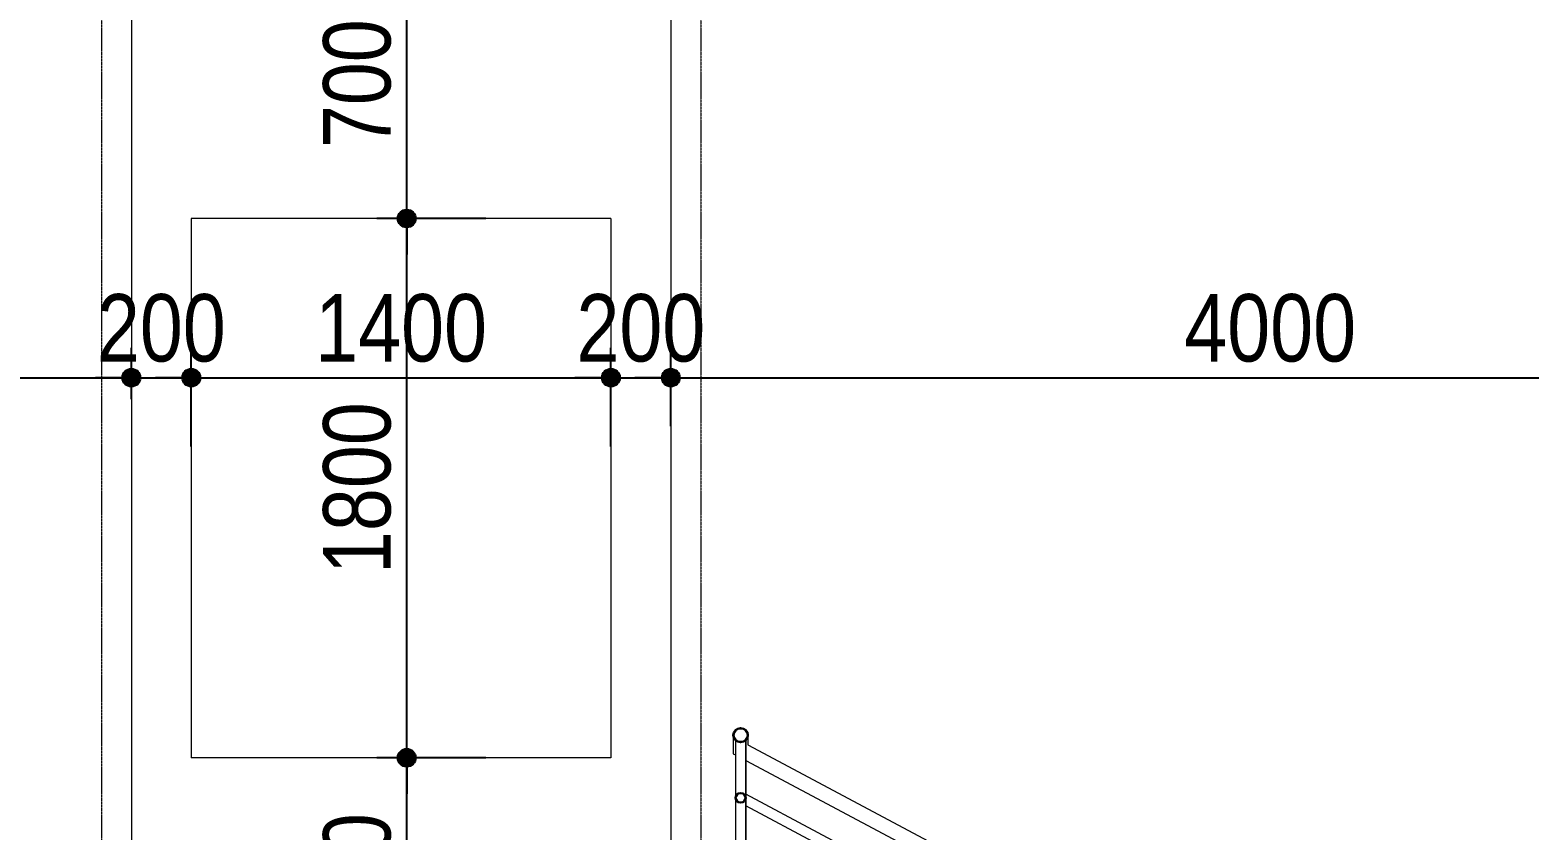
# Model space of a CAD drawing. Extents: x -79995 to 347433, y -157641 to 104789.
# Drawn here: x 81490 to 86492, y -87522 to -84851 of the extents above; entities that cross this region are included whole.
import ezdxf

# ---------------------------------------------------------------- set-up
doc = ezdxf.new("R2010")
doc.units = 0
doc.linetypes.add('ACAD_ISO10W100', pattern=[18, 12, -3, 0, -3])
doc.layers.get('DEFPOINTS').update_dxf_attribs({"linetype": 'CONTINUOUS'})
for name, color, linetype in [('DIM', 1, 'CONTINUOUS'), ('DOOR', 20, 'CONTINUOUS'), ('TUONG', 131, 'CONTINUOUS')]:
    doc.layers.add(name, color=color, linetype=linetype)
doc.layers.add('NET-THAY', color=2, linetype='CONTINUOUS', lineweight=13)
doc.layers.add('TRUC', color=24, linetype='CONTINUOUS', lineweight=0)
doc.styles.add('HEL-CONDENSE', font='')
doc.styles.get('HEL-CONDENSE').set_extended_font_data('VNI-Helve-Condense')
doc.dimstyles.new('D100', dxfattribs={"dimtxt": 225, "dimasz": 1.2, "dimexe": 100, "dimexo": 0, "dimgap": 50, "dimtad": 1, "dimdec": 0, "dimzin": 13, "dimdsep": 46, "dimtxsty": 'HEL-CONDENSE', "dimblk": 'D50', "dimcen": 0, "dimclrd": 1, "dimclre": 1, "dimclrt": 7, "dimadec": 0, "dimazin": 0, "dimtfac": 1, "dimtdec": 0, "dimtmove": 0, "dimatfit": 3, "dimldrblk": 'D50', "dimfxl": 1, "dimtolj": 1, "dimtzin": 13, "dimarcsym": 0})

# ---------------------------------------------------------------- blocks, each defined once
blk = doc.blocks.new('D50')
at = {"layer": 'DIM'}
blk.add_hatch(color=256, dxfattribs=at).paths.add_polyline_path([(25, 0, 1), (-25, 0, 1)])
blk.add_line((25, 0), (100, 0), dxfattribs=at)
blk.add_circle((0, 0), 25, dxfattribs=at)
blk = doc.blocks.new('*D1123')
at = {"layer": 'DEFPOINTS', "color": 0, "linetype": 'Continuous', "transparency": 16777216}
for p in [(77828.8, -85939.6), (81828.8, -86012), (81828.8, -86083.6)]:
    blk.add_point(p, dxfattribs=at)
at = {"layer": 'DIM', "color": 1, "linetype": 'Continuous', "lineweight": -2, "transparency": 16777216}
for p, q in [((81828.8, -86083.6), (81828.8, -85912)), ((77828.8, -85939.6), (77828.8, -86112)), ((77830, -86012), (81827.6, -86012))]:
    blk.add_line(p, q, dxfattribs=at)
at = {"layer": 'DIM', "color": 1, "linetype": 'Continuous', "lineweight": -2, "transparency": 16777216, "xscale": 1.199999999999999, "yscale": 1.199999999999999, "zscale": 1.199999999999999, "rotation": 180}
blk.add_blockref('D50', (77828.8, -86012), dxfattribs=at)
at = {"layer": 'DIM', "color": 1, "linetype": 'Continuous', "lineweight": -2, "transparency": 16777216, "xscale": 1.199999999999999, "yscale": 1.199999999999999, "zscale": 1.199999999999999}
blk.add_blockref('D50', (81828.8, -86012), dxfattribs=at)
at = {"layer": 'DIM', "color": 7, "linetype": 'Continuous', "transparency": 16777216, "insert": (79828.8, -85847.1), "char_height": 225, "attachment_point": 5, "style": 'HEL-CONDENSE'}
blk.add_mtext('\\A1;4000', dxfattribs=at)
blk = doc.blocks.new('*D1124')
at = {"layer": 'DEFPOINTS', "color": 0, "linetype": 'Continuous', "transparency": 16777216}
for p in [(82028.8, -86012), (81828.8, -86083.6), (82028.8, -86241.3)]:
    blk.add_point(p, dxfattribs=at)
at = {"layer": 'DIM', "color": 1, "linetype": 'Continuous', "lineweight": -2, "transparency": 16777216}
for p, q in [((81828.8, -86083.6), (81828.8, -85912)), ((82028.8, -86241.3), (82028.8, -85912)), ((81830, -86012), (82027.6, -86012))]:
    blk.add_line(p, q, dxfattribs=at)
at = {"layer": 'DIM', "color": 1, "linetype": 'Continuous', "lineweight": -2, "transparency": 16777216, "xscale": 1.199999999999999, "yscale": 1.199999999999999, "zscale": 1.199999999999999, "rotation": 180}
blk.add_blockref('D50', (81828.8, -86012), dxfattribs=at)
at = {"layer": 'DIM', "color": 1, "linetype": 'Continuous', "lineweight": -2, "transparency": 16777216, "xscale": 1.199999999999999, "yscale": 1.199999999999999, "zscale": 1.199999999999999}
blk.add_blockref('D50', (82028.8, -86012), dxfattribs=at)
at = {"layer": 'DIM', "color": 7, "linetype": 'Continuous', "transparency": 16777216, "insert": (81928.8, -85847.1), "char_height": 225, "attachment_point": 5, "style": 'HEL-CONDENSE'}
blk.add_mtext('\\A1;200', dxfattribs=at)
blk = doc.blocks.new('*D1125')
at = {"layer": 'DEFPOINTS', "color": 0, "linetype": 'Continuous', "transparency": 16777216}
for p in [(83428.8, -86012), (82028.8, -86241.3), (83428.8, -86241.3)]:
    blk.add_point(p, dxfattribs=at)
at = {"layer": 'DIM', "color": 1, "linetype": 'Continuous', "lineweight": -2, "transparency": 16777216}
for p, q in [((82028.8, -86241.3), (82028.8, -85912)), ((83428.8, -86241.3), (83428.8, -85912)), ((82030, -86012), (83427.6, -86012))]:
    blk.add_line(p, q, dxfattribs=at)
at = {"layer": 'DIM', "color": 1, "linetype": 'Continuous', "lineweight": -2, "transparency": 16777216, "xscale": 1.199999999999999, "yscale": 1.199999999999999, "zscale": 1.199999999999999, "rotation": 180}
blk.add_blockref('D50', (82028.8, -86012), dxfattribs=at)
at = {"layer": 'DIM', "color": 1, "linetype": 'Continuous', "lineweight": -2, "transparency": 16777216, "xscale": 1.199999999999999, "yscale": 1.199999999999999, "zscale": 1.199999999999999}
blk.add_blockref('D50', (83428.8, -86012), dxfattribs=at)
at = {"layer": 'DIM', "color": 7, "linetype": 'Continuous', "transparency": 16777216, "insert": (82728.8, -85847.1), "char_height": 225, "attachment_point": 5, "style": 'HEL-CONDENSE'}
blk.add_mtext('\\A1;1400', dxfattribs=at)
blk = doc.blocks.new('*D1126')
at = {"layer": 'DEFPOINTS', "color": 0, "linetype": 'Continuous', "transparency": 16777216}
for p in [(83628.8, -86012), (83628.8, -86174), (83428.8, -86241.3)]:
    blk.add_point(p, dxfattribs=at)
at = {"layer": 'DIM', "color": 1, "linetype": 'Continuous', "lineweight": -2, "transparency": 16777216}
for p, q in [((83428.8, -86241.3), (83428.8, -85912)), ((83628.8, -86174), (83628.8, -85912)), ((83430, -86012), (83627.6, -86012))]:
    blk.add_line(p, q, dxfattribs=at)
at = {"layer": 'DIM', "color": 1, "linetype": 'Continuous', "lineweight": -2, "transparency": 16777216, "xscale": 1.199999999999999, "yscale": 1.199999999999999, "zscale": 1.199999999999999, "rotation": 180}
blk.add_blockref('D50', (83428.8, -86012), dxfattribs=at)
at = {"layer": 'DIM', "color": 1, "linetype": 'Continuous', "lineweight": -2, "transparency": 16777216, "xscale": 1.199999999999999, "yscale": 1.199999999999999, "zscale": 1.199999999999999}
blk.add_blockref('D50', (83628.8, -86012), dxfattribs=at)
at = {"layer": 'DIM', "color": 7, "linetype": 'Continuous', "transparency": 16777216, "insert": (83528.8, -85847.1), "char_height": 225, "attachment_point": 5, "style": 'HEL-CONDENSE'}
blk.add_mtext('\\A1;200', dxfattribs=at)
blk = doc.blocks.new('*D1127')
at = {"layer": 'DEFPOINTS', "color": 0, "linetype": 'Continuous', "transparency": 16777216}
for p in [(87628.8, -86012), (83628.8, -86174), (87628.8, -86418.7)]:
    blk.add_point(p, dxfattribs=at)
at = {"layer": 'DIM', "color": 1, "linetype": 'Continuous', "lineweight": -2, "transparency": 16777216}
for p, q in [((83628.8, -86174), (83628.8, -85912)), ((87628.8, -86418.7), (87628.8, -85912)), ((83630, -86012), (87627.6, -86012))]:
    blk.add_line(p, q, dxfattribs=at)
at = {"layer": 'DIM', "color": 1, "linetype": 'Continuous', "lineweight": -2, "transparency": 16777216, "xscale": 1.199999999999999, "yscale": 1.199999999999999, "zscale": 1.199999999999999, "rotation": 180}
blk.add_blockref('D50', (83628.8, -86012), dxfattribs=at)
at = {"layer": 'DIM', "color": 1, "linetype": 'Continuous', "lineweight": -2, "transparency": 16777216, "xscale": 1.199999999999999, "yscale": 1.199999999999999, "zscale": 1.199999999999999}
blk.add_blockref('D50', (87628.8, -86012), dxfattribs=at)
at = {"layer": 'DIM', "color": 7, "linetype": 'Continuous', "transparency": 16777216, "insert": (85628.8, -85847.1), "char_height": 225, "attachment_point": 5, "style": 'HEL-CONDENSE'}
blk.add_mtext('\\A1;4000', dxfattribs=at)
blk = doc.blocks.new('*D1249')
at = {"layer": 'DEFPOINTS', "color": 0, "linetype": 'Continuous', "transparency": 16777216}
for p in [(82747.6, -87280.7), (83012, -87280.7), (83012, -88080.7)]:
    blk.add_point(p, dxfattribs=at)
at = {"layer": 'DIM', "color": 1, "linetype": 'Continuous', "lineweight": -2, "transparency": 16777216}
for p, q in [((83012, -87280.7), (82647.6, -87280.7)), ((82747.6, -88079.5), (82747.6, -87281.9)), ((83012, -88080.7), (82647.6, -88080.7))]:
    blk.add_line(p, q, dxfattribs=at)
at = {"layer": 'DIM', "color": 1, "linetype": 'Continuous', "lineweight": -2, "transparency": 16777216, "xscale": 1.199999999999999, "yscale": 1.199999999999999, "zscale": 1.199999999999999}
for p, rotation in [((82747.6, -87280.7), 90), ((82747.6, -88080.7), 270)]:
    blk.add_blockref('D50', p, dxfattribs=dict(at, rotation=rotation))
at = {"layer": 'DIM', "color": 7, "linetype": 'Continuous', "transparency": 16777216, "insert": (82582.7, -87680.7), "char_height": 225, "attachment_point": 5, "rotation": 90, "style": 'HEL-CONDENSE'}
blk.add_mtext('\\A1;800', dxfattribs=at)
blk = doc.blocks.new('*D1250')
at = {"layer": 'DEFPOINTS', "color": 0, "linetype": 'Continuous', "transparency": 16777216}
for p in [(82747.6, -85480.7), (83012, -85480.7), (83012, -87280.7)]:
    blk.add_point(p, dxfattribs=at)
at = {"layer": 'DIM', "color": 1, "linetype": 'Continuous', "lineweight": -2, "transparency": 16777216}
for p, q in [((83012, -85480.7), (82647.6, -85480.7)), ((82747.6, -87279.5), (82747.6, -85481.9)), ((83012, -87280.7), (82647.6, -87280.7))]:
    blk.add_line(p, q, dxfattribs=at)
at = {"layer": 'DIM', "color": 1, "linetype": 'Continuous', "lineweight": -2, "transparency": 16777216, "xscale": 1.199999999999999, "yscale": 1.199999999999999, "zscale": 1.199999999999999}
for p, rotation in [((82747.6, -85480.7), 90), ((82747.6, -87280.7), 270)]:
    blk.add_blockref('D50', p, dxfattribs=dict(at, rotation=rotation))
at = {"layer": 'DIM', "color": 7, "linetype": 'Continuous', "transparency": 16777216, "insert": (82582.7, -86380.7), "char_height": 225, "attachment_point": 5, "rotation": 90, "style": 'HEL-CONDENSE'}
blk.add_mtext('\\A1;1800', dxfattribs=at)
blk = doc.blocks.new('*D1312')
at = {"layer": 'DEFPOINTS', "color": 0, "linetype": 'Continuous', "transparency": 16777216}
for p in [(82747.6, -84780.7), (83006, -84780.7), (83012, -85480.7)]:
    blk.add_point(p, dxfattribs=at)
at = {"layer": 'DOOR', "color": 1, "linetype": 'Continuous', "lineweight": -2, "transparency": 16777216}
for p, q in [((83006, -84780.7), (82647.6, -84780.7)), ((82747.6, -85479.5), (82747.6, -84781.9)), ((83012, -85480.7), (82647.6, -85480.7))]:
    blk.add_line(p, q, dxfattribs=at)
at = {"layer": 'DOOR', "color": 1, "linetype": 'Continuous', "lineweight": -2, "transparency": 16777216, "xscale": 1.199999999999999, "yscale": 1.199999999999999, "zscale": 1.199999999999999}
for p, rotation in [((82747.6, -84780.7), 90), ((82747.6, -85480.7), 270)]:
    blk.add_blockref('D50', p, dxfattribs=dict(at, rotation=rotation))
at = {"layer": 'DOOR', "color": 7, "linetype": 'Continuous', "transparency": 16777216, "insert": (82582.7, -85030.7), "char_height": 225, "attachment_point": 5, "rotation": 90, "style": 'HEL-CONDENSE'}
blk.add_mtext('\\A1;700', dxfattribs=at)

msp = doc.modelspace()

# ---------------------------------------------------------------- linework, layer by layer
at = {"layer": 'NET-THAY'}
for p, q in [((81828.751, -84480.733), (81828.751, -91680.733)), ((83628.751, -84480.733), (83628.751, -91680.733)), ((83428.751, -85480.733), (82028.751, -85480.733)), ((82028.751, -85480.733), (82028.751, -87280.733)), ((83428.751, -85480.733), (83428.751, -87280.733)), ((83837.251, -87205.233), (83837.251, -87267.284)), ((83844.751, -87222.876), (83844.751, -88080.733)), ((83878.751, -88080.733), (83878.751, -87222.876)), ((83878.751, -87222.876), (83878.751, -88080.733)), ((83886.251, -87205.233), (83886.251, -87237.884)), ((83428.751, -87280.733), (82028.751, -87280.733))]:
    msp.add_line(p, q, dxfattribs=at)
for points in [[(83837.251, -87267.284), (83844.751, -87271.284)], [(83886.251, -87237.884), (86392.612, -88574.609)], [(83878.751, -87289.417), (86360.196, -88612.854)], [(84361.751, -87660.35), (83878.751, -87402.75)], [(84361.751, -87698.884), (83878.751, -87441.284)]]:
    msp.add_lwpolyline(points, dxfattribs=at)
at = {"layer": 'TRUC', "linetype": 'ACAD_ISO10W100', "ltscale": 0.2}
for points in [[(81728.751, -80836.552), (81728.751, -95088.924)], [(83728.751, -80836.552), (83728.751, -95088.924)]]:
    msp.add_lwpolyline(points, dxfattribs=at)
at = {"layer": 'TUONG', "color": 4}
for centre, radius in [((83861.751, -87205.233), 24.5), ((83861.751, -87205.233), 22.5), ((83861.751, -87414.479), 17), ((83861.751, -87414.479), 15.5)]:
    msp.add_circle(centre, radius, dxfattribs=at)

# ---------------------------------------------------------------- dimensions: what is measured, and where the dimension line sits
at = {"layer": 'DIM', "linetype": 'Continuous'}
for base, p1, p2, picture, middle in [((82747.632, -85480.733), (83011.958, -87280.733), (83011.958, -85480.733), '*D1250', (82582.732, -86380.733)), ((82747.632, -87280.733), (83011.958, -88080.733), (83011.958, -87280.733), '*D1249', (82582.732, -87680.733))]:
    dim = msp.add_linear_dim(base=base, p1=p1, p2=p2, angle=90, dimstyle='D100', dxfattribs=at)
    dim.commit()
    dim.dimension.update_dxf_attribs({"geometry": picture, "text_midpoint": middle})
for base, p1, p2, picture, middle in [((81828.751, -86011.96), (77828.751, -85939.648), (81828.751, -86083.589), '*D1123', (79828.751, -85847.06)), ((83428.751, -86011.96), (82028.751, -86241.263), (83428.751, -86241.263), '*D1125', (82728.751, -85847.06)), ((87628.751, -86011.96), (83628.751, -86173.979), (87628.751, -86418.686), '*D1127', (85628.751, -85847.06))]:
    dim = msp.add_linear_dim(base=base, p1=p1, p2=p2, dimstyle='D100', override={"dimtmove": 1}, dxfattribs=at)
    dim.commit()
    dim.dimension.update_dxf_attribs({"geometry": picture, "text_midpoint": middle})
for base, p1, p2, picture, middle in [((82028.751, -86011.96), (81828.751, -86083.589), (82028.751, -86241.263), '*D1124', (81928.751, -86011.96)), ((83628.751, -86011.96), (83428.751, -86241.263), (83628.751, -86173.979), '*D1126', (83528.751, -86011.96))]:
    dim = msp.add_linear_dim(base=base, p1=p1, p2=p2, dimstyle='D100', override={"dimtmove": 1}, dxfattribs=at)
    dim.commit()
    dim.dimension.update_dxf_attribs({"geometry": picture, "text_midpoint": middle, "dimtype": 160})
at = {"layer": 'DOOR', "linetype": 'Continuous'}
dim = msp.add_linear_dim(base=(82747.632, -84780.733), p1=(83011.958, -85480.733), p2=(83005.953, -84780.733), angle=90, dimstyle='D100', dxfattribs=at)
dim.commit()
dim.dimension.update_dxf_attribs({"geometry": '*D1312', "text_midpoint": (82747.632, -85030.733), "dimtype": 160})

doc.saveas('drawing.dxf')
